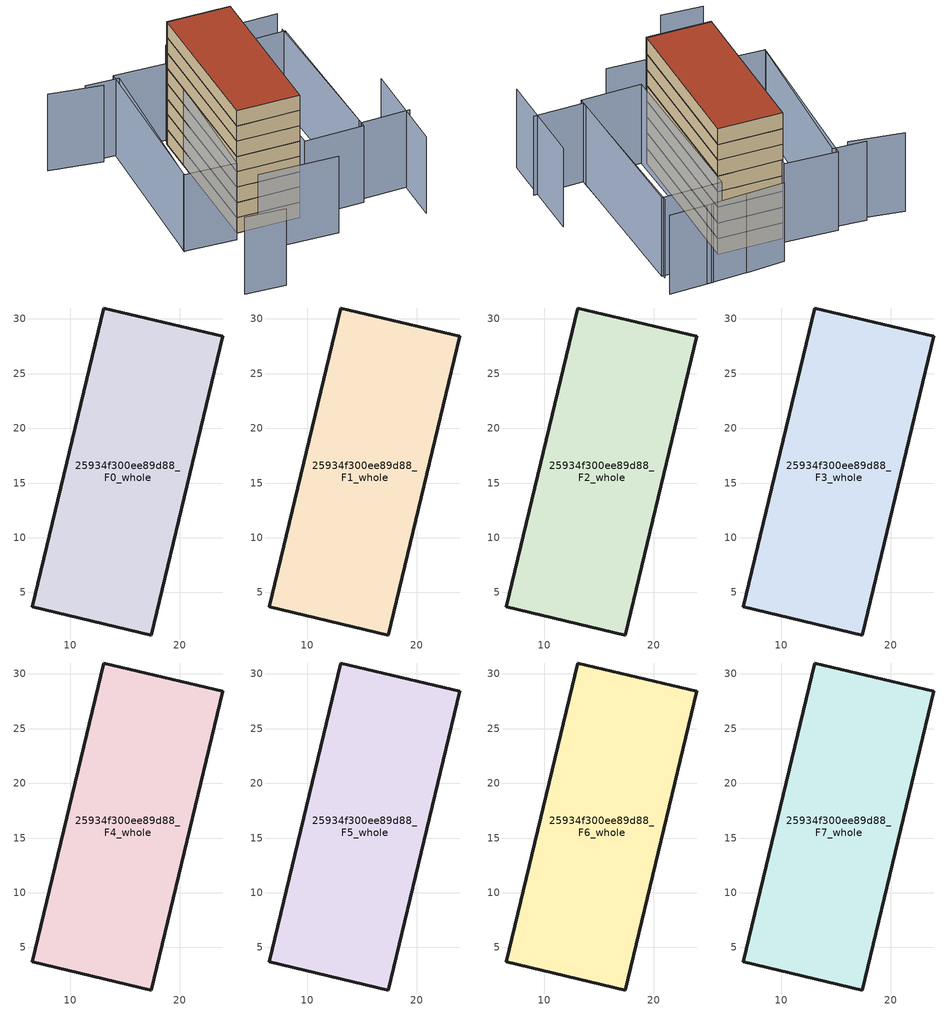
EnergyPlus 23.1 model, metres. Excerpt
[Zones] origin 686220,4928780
25934f300ee89d88_F0_whole
 floor ground (EU_floor_Construction): 17.43,1.12 23.94,28.4 13.05,31 6.53,3.72 z0
 wall outside (EU_wall_Construction): 13.05,31 23.94,28.4 17.43,1.12 6.53,3.72 13.05,31 z0:3
25934f300ee89d88_F1_whole
 floor to 25934f300ee89d88_F0_whole (EU_floor_Construction): 17.42,1.12 23.94,28.4 13.05,31 6.53,3.72 z3
 wall outside (EU_wall_Construction): 13.05,31 23.94,28.4 17.43,1.12 6.53,3.72 13.05,31 z3:6
25934f300ee89d88_F2_whole
 floor to 25934f300ee89d88_F1_whole (EU_floor_Construction): 17.42,1.12 23.94,28.4 13.05,31 6.53,3.72 z6
 wall outside (EU_wall_Construction): 13.05,31 23.94,28.4 17.43,1.12 6.53,3.72 13.05,31 z6:9
25934f300ee89d88_F3_whole
 floor to 25934f300ee89d88_F2_whole (EU_floor_Construction): 17.42,1.12 23.94,28.4 13.05,31 6.53,3.72 z9
 wall outside (EU_wall_Construction): 13.05,31 23.94,28.4 17.43,1.12 6.53,3.72 13.05,31 z9:12
25934f300ee89d88_F4_whole
 floor to 25934f300ee89d88_F3_whole (EU_floor_Construction): 17.42,1.12 23.94,28.4 13.05,31 6.53,3.72 z12
 wall outside (EU_wall_Construction): 13.05,31 23.94,28.4 17.43,1.12 6.53,3.72 13.05,31 z12:15
25934f300ee89d88_F5_whole
 floor to 25934f300ee89d88_F4_whole (EU_floor_Construction): 17.42,1.12 23.94,28.4 13.05,31 6.53,3.72 z15
 wall outside (EU_wall_Construction): 13.05,31 23.94,28.4 17.43,1.12 6.53,3.72 13.05,31 z15:18
25934f300ee89d88_F6_whole
 floor to 25934f300ee89d88_F5_whole (EU_floor_Construction): 17.42,1.12 23.94,28.4 13.05,31 6.53,3.72 z18
 wall outside (EU_wall_Construction): 13.05,31 23.94,28.4 17.43,1.12 6.53,3.72 13.05,31 z18:21
25934f300ee89d88_F7_whole
 floor to 25934f300ee89d88_F6_whole (EU_floor_Construction): 17.42,1.12 23.94,28.4 13.05,31 6.53,3.72 z21
 wall outside (EU_wall_Construction): 13.05,31 23.94,28.4 17.43,1.12 6.53,3.72 13.05,31 z21:24
 roof outside (EU_roof_Construction): 23.94,28.4 17.43,1.12 6.53,3.72 13.05,31 z24
shading: 6.16,-2.53 19.77,-6.23 / -3.04,-11.02 3.84,-13.07 / -7,36.58 1.77,33.11 / -0.64,34.87 4.97,33.22 / 4.97,33.22 -3.43,4.61 / 34.54,-10.24 38.7,7.42 / 37.02,-2.49 28.5,-0.71 / 28.5,-0.71 34.6,28.51 / 36.71,32.6 29.23,34.13 / 30.25,33.95 23.13,35.16 / 23.39,35.15 16.75,36.27 / 13.53,31.98 5.44,2.23 / 5.44,2.23 -3.41,4.64 / -3.41,4.64 4.68,34.39 / 4.68,34.39 13.53,31.98 / 24.48,30.13 34.72,27.9 / 34.72,27.9 28.29,-1.62 / 28.29,-1.62 18.05,0.61 / 18.05,0.61 24.48,30.13 z0:15
[Building]
EU S2 Campaign: North Axis=0; Terrain=City; Solar Distribution=FullExterior
[Site:Location]
Bologna: Latitude=44.5; Longitude=11.25; Time Zone=1; Elevation=37
[SizingPeriod:WeatherFileDays]
AnnualSizingPeriod: Begin Month=1; Begin Day of Month=1; End Month=12; End Day of Month=31; Day of Week for Start Day=Monday; Use Weather File Daylight Saving Period=No; Use Weather File Rain and Snow Indicators=No
[MATERIAL]
EU_InternalMass_Material: Roughness=MediumRough; Thickness=0.1; Conductivity=1; Density=1800; Specific Heat=900; Thermal Absorptance=0.9; Solar Absorptance=0.7; Visible Absorptance=0.7
[MATERIAL:NOMASS] Roughness=MediumRough; Thermal Absorptance=0.9; Solar Absorptance=0.7; Visible Absorptance=0.7
Name | Thermal Resistance
EU_wall_NoMass | 0.905828
EU_roof_NoMass | 0.37593
EU_floor_NoMass | 0.67114
[CONSTRUCTION]
EU_wall_Construction: EU_wall_NoMass
EU_roof_Construction: EU_roof_NoMass
EU_floor_Construction: EU_floor_NoMass
EU_InternalMass_Construction: EU_InternalMass_Material
[ZONE] Type=1; Multiplier=1; Ceiling Height=autocalculate; Volume=942.541; Floor Area=autocalculate; Part of Total Floor Area=Yes
25934f300ee89d88_F0_whole; 25934f300ee89d88_F1_whole; 25934f300ee89d88_F2_whole; 25934f300ee89d88_F3_whole; 25934f300ee89d88_F4_whole; 25934f300ee89d88_F5_whole; 25934f300ee89d88_F6_whole; 25934f300ee89d88_F7_whole
[INTERNALMASS] Construction=EU_InternalMass_Construction; Surface Area=314.18
Name | Zone or ZoneList
25934f300ee89d88_F0_whole_EU_InternalMass | 25934f300ee89d88_F0_whole
25934f300ee89d88_F1_whole_EU_InternalMass | 25934f300ee89d88_F1_whole
25934f300ee89d88_F2_whole_EU_InternalMass | 25934f300ee89d88_F2_whole
25934f300ee89d88_F3_whole_EU_InternalMass | 25934f300ee89d88_F3_whole
25934f300ee89d88_F4_whole_EU_InternalMass | 25934f300ee89d88_F4_whole
25934f300ee89d88_F5_whole_EU_InternalMass | 25934f300ee89d88_F5_whole
25934f300ee89d88_F6_whole_EU_InternalMass | 25934f300ee89d88_F6_whole
25934f300ee89d88_F7_whole_EU_InternalMass | 25934f300ee89d88_F7_whole
[OTHEREQUIPMENT] Fuel Type=Electricity; Design Level Calculation Method=Watts/Area; Power per Zone Floor Area=1; Fraction Latent=0; Fraction Radiant=0; Fraction Lost=0; Carbon Dioxide Generation Rate=0; EndUse Subcategory=EU_Step8_InternalGains
Name | Zone or ZoneList or Space or SpaceList | Schedule
EU_Step8_InternalGain_25934f300ee89d88_F0_whole_f000 | 25934f300ee89d88_F0_whole | EU_Step8_GainSchedule_25934f300ee89d88_F0_whole_f000
EU_Step8_InternalGain_25934f300ee89d88_F1_whole_f000 | 25934f300ee89d88_F1_whole | EU_Step8_GainSchedule_25934f300ee89d88_F1_whole_f000
EU_Step8_InternalGain_25934f300ee89d88_F2_whole_f000 | 25934f300ee89d88_F2_whole | EU_Step8_GainSchedule_25934f300ee89d88_F2_whole_f000
EU_Step8_InternalGain_25934f300ee89d88_F3_whole_f000 | 25934f300ee89d88_F3_whole | EU_Step8_GainSchedule_25934f300ee89d88_F3_whole_f000
EU_Step8_InternalGain_25934f300ee89d88_F4_whole_f000 | 25934f300ee89d88_F4_whole | EU_Step8_GainSchedule_25934f300ee89d88_F4_whole_f000
EU_Step8_InternalGain_25934f300ee89d88_F5_whole_f000 | 25934f300ee89d88_F5_whole | EU_Step8_GainSchedule_25934f300ee89d88_F5_whole_f000
EU_Step8_InternalGain_25934f300ee89d88_F6_whole_f000 | 25934f300ee89d88_F6_whole | EU_Step8_GainSchedule_25934f300ee89d88_F6_whole_f000
EU_Step8_InternalGain_25934f300ee89d88_F7_whole_f000 | 25934f300ee89d88_F7_whole | EU_Step8_GainSchedule_25934f300ee89d88_F7_whole_f000
[ZONEVENTILATION:DESIGNFLOWRATE] Schedule=EU_AlwaysOn; Design Flow Rate Calculation Method=AirChanges/Hour; Air Changes per Hour=0.73129; Ventilation Type=Natural; Fan Pressure Rise=0; Fan Total Efficiency=1; Constant Term Coefficient=1; Temperature Term Coefficient=0; Velocity Term Coefficient=0; Velocity Squared Term Coefficient=0; Minimum Indoor Temperature=-100; Maximum Indoor Temperature=100; Delta Temperature=-100; Minimum Outdoor Temperature=-100; Maximum Outdoor Temperature=100; Maximum Wind Speed=40
Name | Zone or ZoneList or Space or SpaceList
EU_ConstantAir_25934f300ee89d88_F0_whole | 25934f300ee89d88_F0_whole
EU_ConstantAir_25934f300ee89d88_F1_whole | 25934f300ee89d88_F1_whole
EU_ConstantAir_25934f300ee89d88_F2_whole | 25934f300ee89d88_F2_whole
EU_ConstantAir_25934f300ee89d88_F3_whole | 25934f300ee89d88_F3_whole
EU_ConstantAir_25934f300ee89d88_F4_whole | 25934f300ee89d88_F4_whole
EU_ConstantAir_25934f300ee89d88_F5_whole | 25934f300ee89d88_F5_whole
EU_ConstantAir_25934f300ee89d88_F6_whole | 25934f300ee89d88_F6_whole
EU_ConstantAir_25934f300ee89d88_F7_whole | 25934f300ee89d88_F7_whole
[HVACTEMPLATE:THERMOSTAT] Constant Heating Setpoint=20; Constant Cooling Setpoint=50
EU_HeatOnly_25934f300ee89d88_F0_whole; EU_HeatOnly_25934f300ee89d88_F1_whole; EU_HeatOnly_25934f300ee89d88_F2_whole; EU_HeatOnly_25934f300ee89d88_F3_whole; EU_HeatOnly_25934f300ee89d88_F4_whole; EU_HeatOnly_25934f300ee89d88_F5_whole; EU_HeatOnly_25934f300ee89d88_F6_whole; EU_HeatOnly_25934f300ee89d88_F7_whole
[HVACTEMPLATE:ZONE:IDEALLOADSAIRSYSTEM] System Availability Schedule=EU_AlwaysOn; Maximum Heating Supply Air Temperature=50; Minimum Cooling Supply Air Temperature=13; Maximum Heating Supply Air Humidity Ratio=0.0156; Minimum Cooling Supply Air Humidity Ratio=0.0077; Heating Limit=NoLimit; Cooling Limit=NoLimit; Heating Availability Schedule=EU_AlwaysOn; Cooling Availability Schedule=EU_CoolingOff; Dehumidification Control Type=ConstantSensibleHeatRatio; Cooling Sensible Heat Ratio=0.7; Dehumidification Setpoint=60; Humidification Control Type=None; Humidification Setpoint=30; Outdoor Air Method=None; Outdoor Air Flow Rate per Person=0.00944; Outdoor Air Flow Rate per Zone Floor Area=0; Outdoor Air Flow Rate per Zone=0; Demand Controlled Ventilation Type=None; Outdoor Air Economizer Type=NoEconomizer; Heat Recovery Type=None; Sensible Heat Recovery Effectiveness=0.7; Latent Heat Recovery Effectiveness=0.65
Name | Template Thermostat
25934f300ee89d88_F0_whole | EU_HeatOnly_25934f300ee89d88_F0_whole
25934f300ee89d88_F1_whole | EU_HeatOnly_25934f300ee89d88_F1_whole
25934f300ee89d88_F2_whole | EU_HeatOnly_25934f300ee89d88_F2_whole
25934f300ee89d88_F3_whole | EU_HeatOnly_25934f300ee89d88_F3_whole
25934f300ee89d88_F4_whole | EU_HeatOnly_25934f300ee89d88_F4_whole
25934f300ee89d88_F5_whole | EU_HeatOnly_25934f300ee89d88_F5_whole
25934f300ee89d88_F6_whole | EU_HeatOnly_25934f300ee89d88_F6_whole
25934f300ee89d88_F7_whole | EU_HeatOnly_25934f300ee89d88_F7_whole
[SIZING:ZONE] Zone Cooling Design Supply Air Temperature Input Method=SupplyAirTemperature; Zone Cooling Design Supply Air Temperature=13; Zone Heating Design Supply Air Temperature Input Method=SupplyAirTemperature; Zone Heating Design Supply Air Temperature=50; Zone Cooling Design Supply Air Humidity Ratio=0.008; Zone Heating Design Supply Air Humidity Ratio=0.008; Cooling Design Air Flow Method=DesignDay; Cooling Design Air Flow Rate=0; Cooling Minimum Air Flow per Zone Floor Area=0.000762; Cooling Minimum Air Flow=0; Cooling Minimum Air Flow Fraction=0.2; Heating Design Air Flow Method=DesignDay; Heating Design Air Flow Rate=0; Heating Maximum Air Flow per Zone Floor Area=0.002032; Heating Maximum Air Flow=0.141576; Heating Maximum Air Flow Fraction=0.3; Account for Dedicated Outdoor Air System=No; Dedicated Outdoor Air System Control Strategy=NeutralSupplyAir; Dedicated Outdoor Air Low Setpoint Temperature for Design=autosize; Dedicated Outdoor Air High Setpoint Temperature for Design=autosize; Zone Load Sizing Method=Sensible Load Only No Latent Load; Zone Latent Cooling Design Supply Air Humidity Ratio Input Method=HumidityRatioDifference; Zone Cooling Design Supply Air Humidity Ratio Difference=0.005; Zone Latent Heating Design Supply Air Humidity Ratio Input Method=HumidityRatioDifference; Zone Humidification Design Supply Air Humidity Ratio Difference=0.005
25934f300ee89d88_F0_whole; 25934f300ee89d88_F1_whole; 25934f300ee89d88_F2_whole; 25934f300ee89d88_F3_whole; 25934f300ee89d88_F4_whole; 25934f300ee89d88_F5_whole; 25934f300ee89d88_F6_whole; 25934f300ee89d88_F7_whole
[SCHEDULE:CONSTANT]
Name | Hourly Value
EU_AlwaysOn | 1
EU_CoolingOff | 0
[SCHEDULE:FILE] Column Number=1; Rows to Skip at Top=0; Number of Hours of Data=8760; Column Separator=Comma; Interpolate to Timestep=No; Minutes per Item=60; Adjust Schedule for Daylight Savings=Yes
Name | File
EU_Step8_GainSchedule_25934f300ee89d88_F0_whole_f000 | ../../schedules/25934f300ee89d88/25934f300ee89d88_F0_whole_f000_gain.csv
EU_Step8_GainSchedule_25934f300ee89d88_F1_whole_f000 | ../../schedules/25934f300ee89d88/25934f300ee89d88_F1_whole_f000_gain.csv
EU_Step8_GainSchedule_25934f300ee89d88_F2_whole_f000 | ../../schedules/25934f300ee89d88/25934f300ee89d88_F2_whole_f000_gain.csv
EU_Step8_GainSchedule_25934f300ee89d88_F3_whole_f000 | ../../schedules/25934f300ee89d88/25934f300ee89d88_F3_whole_f000_gain.csv
EU_Step8_GainSchedule_25934f300ee89d88_F4_whole_f000 | ../../schedules/25934f300ee89d88/25934f300ee89d88_F4_whole_f000_gain.csv
EU_Step8_GainSchedule_25934f300ee89d88_F5_whole_f000 | ../../schedules/25934f300ee89d88/25934f300ee89d88_F5_whole_f000_gain.csv
EU_Step8_GainSchedule_25934f300ee89d88_F6_whole_f000 | ../../schedules/25934f300ee89d88/25934f300ee89d88_F6_whole_f000_gain.csv
EU_Step8_GainSchedule_25934f300ee89d88_F7_whole_f000 | ../../schedules/25934f300ee89d88/25934f300ee89d88_F7_whole_f000_gain.csv
